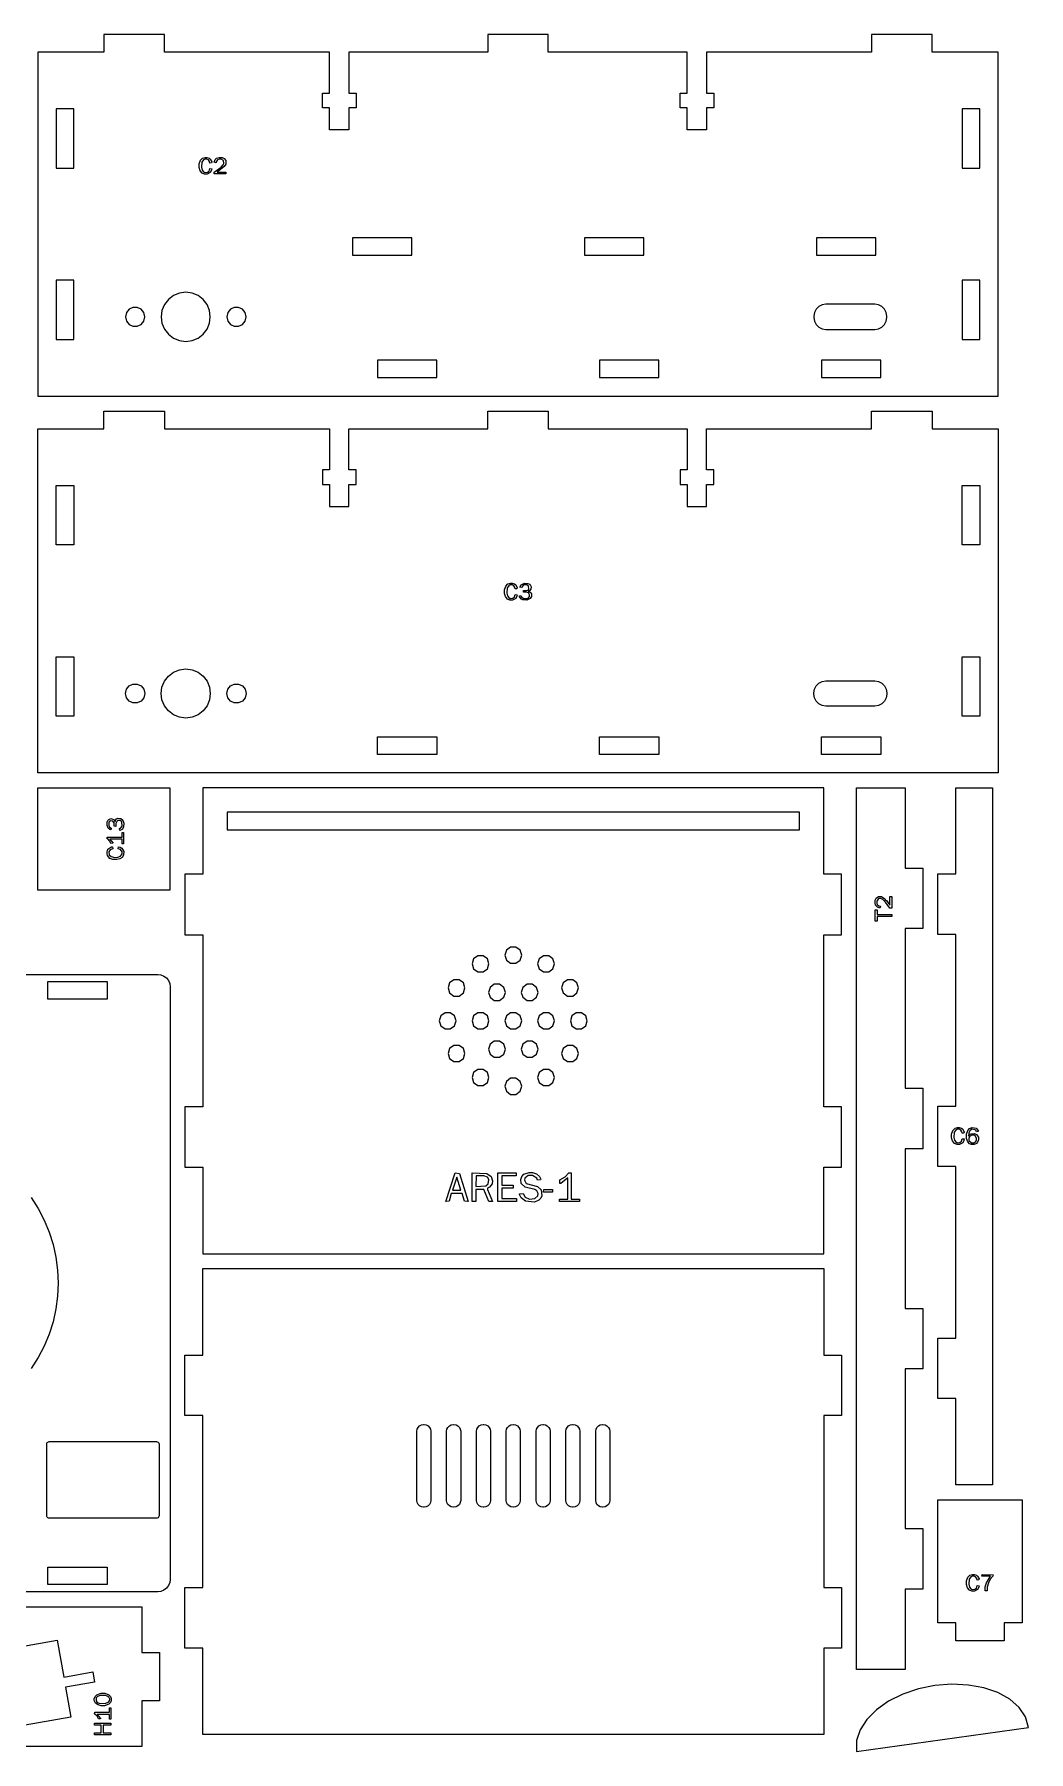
# Model space of a CAD drawing. Header units: millimetres. Extents: x 5 to 394, y 7 to 295.
# Drawn here: x 227.4 to 394.2, y 7 to 295 of the extents above; entities that cross this region are included whole.
import ezdxf

# ---------------------------------------------------------------- set-up
doc = ezdxf.new("R2010")
doc.units = ezdxf.units.MM
for name, color, linetype in [('CUT', 1, 'CONTINUOUS'), ('ENGRAVE', 7, 'CONTINUOUS'), ('SCORE', 5, 'CONTINUOUS')]:
    doc.layers.add(name, color=color, linetype=linetype)

msp = doc.modelspace()

# ---------------------------------------------------------------- linework, layer by layer
at = {"layer": 'CUT'}
for points in [[(228, 234.325), (389.15, 234.325), (389.15, 292), (378.05, 292), (378.05, 295), (367.9, 295), (367.9, 292), (340.2, 292), (340.2, 285.15), (341.4, 285.15), (341.4, 282.7), (340.2, 282.7), (340.2, 279), (336.95, 279), (336.95, 282.7), (335.75, 282.7), (335.75, 285.15), (336.95, 285.15), (336.95, 292), (313.65, 292), (313.65, 295), (303.5, 295), (303.5, 292), (280.2, 292), (280.2, 285.15), (281.4, 285.15), (281.4, 282.7), (280.2, 282.7), (280.2, 279), (276.95, 279), (276.95, 282.7), (275.75, 282.7), (275.75, 285.15), (276.95, 285.15), (276.95, 292), (249.25, 292), (249.25, 295), (239.1, 295), (239.1, 292), (228, 292)], [(231.1, 272.569), (234.05, 272.569), (234.05, 282.519), (231.1, 282.519)], [(383.1, 272.569), (386.05, 272.569), (386.05, 282.519), (383.1, 282.519)], [(280.808, 257.95), (290.758, 257.95), (290.758, 260.9), (280.808, 260.9)], [(319.725, 257.95), (329.675, 257.95), (329.675, 260.9), (319.725, 260.9)], [(358.642, 257.95), (368.592, 257.95), (368.592, 260.9), (358.642, 260.9)], [(231.1, 243.806), (234.05, 243.806), (234.05, 253.756), (231.1, 253.756)], [(383.1, 243.806), (386.05, 243.806), (386.05, 253.756), (383.1, 253.756)], [(256.949, 247.625), (256.809, 248.692), (256.397, 249.687), (255.741, 250.541), (254.887, 251.197), (253.892, 251.609), (252.825, 251.749), (251.758, 251.609), (250.763, 251.197), (249.909, 250.541), (249.253, 249.687), (248.841, 248.692), (248.701, 247.625), (248.841, 246.558), (249.253, 245.563), (249.909, 244.709), (250.763, 244.053), (251.758, 243.641), (252.825, 243.501), (253.892, 243.641), (254.887, 244.053), (255.741, 244.709), (256.397, 245.563), (256.809, 246.558)], [(245.948, 247.625), (245.787, 248.329), (245.337, 248.894), (244.686, 249.207), (243.964, 249.207), (243.313, 248.894), (242.863, 248.329), (242.702, 247.625), (242.863, 246.921), (243.313, 246.356), (243.964, 246.043), (244.686, 246.043), (245.337, 246.356), (245.787, 246.921)], [(262.948, 247.625), (262.787, 248.329), (262.337, 248.894), (261.686, 249.207), (260.964, 249.207), (260.313, 248.894), (259.863, 248.329), (259.702, 247.625), (259.863, 246.921), (260.313, 246.356), (260.964, 246.043), (261.686, 246.043), (262.337, 246.356), (262.787, 246.921)], [(370.45, 247.719), (370.35, 248.35), (370.063, 248.915), (369.615, 249.363), (369.05, 249.65), (368.419, 249.75), (360.231, 249.75), (359.6, 249.65), (359.035, 249.363), (358.587, 248.915), (358.3, 248.35), (358.2, 247.719), (358.2, 247.531), (358.3, 246.9), (358.587, 246.335), (359.035, 245.887), (359.6, 245.6), (360.231, 245.5), (368.419, 245.5), (369.05, 245.6), (369.615, 245.887), (370.063, 246.335), (370.35, 246.9), (370.45, 247.531)], [(284.975, 237.425), (294.925, 237.425), (294.925, 240.375), (284.975, 240.375)], [(322.225, 237.425), (332.175, 237.425), (332.175, 240.375), (322.225, 240.375)], [(359.475, 237.425), (369.425, 237.425), (369.425, 240.375), (359.475, 240.375)], [(389.15, 171.149), (228, 171.149), (228, 228.825), (239.1, 228.825), (239.1, 231.825), (249.25, 231.825), (249.25, 228.825), (276.95, 228.825), (276.95, 221.975), (275.75, 221.975), (275.75, 219.525), (276.95, 219.525), (276.95, 215.825), (280.2, 215.825), (280.2, 219.525), (281.4, 219.525), (281.4, 221.975), (280.2, 221.975), (280.2, 228.825), (303.5, 228.825), (303.5, 231.825), (313.65, 231.825), (313.65, 228.825), (336.95, 228.825), (336.95, 221.975), (335.75, 221.975), (335.75, 219.525), (336.95, 219.525), (336.95, 215.825), (340.2, 215.825), (340.2, 219.525), (341.4, 219.525), (341.4, 221.975), (340.2, 221.975), (340.2, 228.825), (367.9, 228.825), (367.9, 231.825), (378.05, 231.825), (378.05, 228.825), (389.15, 228.825)], [(234.05, 209.393), (231.1, 209.393), (231.1, 219.343), (234.05, 219.343)], [(386.05, 209.393), (383.1, 209.393), (383.1, 219.343), (386.05, 219.343)], [(234.05, 180.631), (231.1, 180.631), (231.1, 190.581), (234.05, 190.581)], [(386.05, 180.631), (383.1, 180.631), (383.1, 190.581), (386.05, 190.581)], [(248.701, 184.45), (248.841, 185.517), (249.253, 186.512), (249.909, 187.366), (250.763, 188.021), (251.758, 188.433), (252.825, 188.574), (253.892, 188.433), (254.887, 188.021), (255.741, 187.366), (256.397, 186.512), (256.809, 185.517), (256.949, 184.45), (256.809, 183.382), (256.397, 182.387), (255.741, 181.533), (254.887, 180.878), (253.892, 180.466), (252.825, 180.325), (251.758, 180.466), (250.763, 180.878), (249.909, 181.533), (249.253, 182.387), (248.841, 183.382)], [(242.702, 184.45), (242.863, 185.154), (243.313, 185.719), (243.964, 186.032), (244.686, 186.032), (245.337, 185.719), (245.787, 185.154), (245.948, 184.45), (245.787, 183.745), (245.337, 183.181), (244.686, 182.867), (243.964, 182.867), (243.313, 183.181), (242.863, 183.745)], [(259.702, 184.45), (259.863, 185.154), (260.313, 185.719), (260.964, 186.032), (261.686, 186.032), (262.337, 185.719), (262.787, 185.154), (262.948, 184.45), (262.787, 183.745), (262.337, 183.181), (261.686, 182.867), (260.964, 182.867), (260.313, 183.181), (259.863, 183.745)], [(358.2, 184.544), (358.3, 185.175), (358.587, 185.739), (359.035, 186.187), (359.6, 186.475), (360.231, 186.575), (368.419, 186.575), (369.05, 186.475), (369.615, 186.187), (370.063, 185.739), (370.35, 185.175), (370.45, 184.544), (370.45, 184.355), (370.35, 183.724), (370.063, 183.16), (369.615, 182.712), (369.05, 182.425), (368.419, 182.325), (360.231, 182.325), (359.6, 182.425), (359.035, 182.712), (358.587, 183.16), (358.3, 183.724), (358.2, 184.355)], [(294.925, 174.249), (284.975, 174.249), (284.975, 177.199), (294.925, 177.199)], [(332.175, 174.249), (322.225, 174.249), (322.225, 177.199), (332.175, 177.199)], [(369.425, 174.249), (359.475, 174.249), (359.475, 177.199), (369.425, 177.199)], [(250.15, 168.649), (250.15, 151.499), (228, 151.499), (228, 168.649)], [(255.7, 90.499), (359.85, 90.499), (359.85, 104.999), (362.85, 104.999), (362.85, 115.149), (359.85, 115.149), (359.85, 143.999), (362.85, 143.999), (362.85, 154.149), (359.85, 154.149), (359.85, 168.649), (255.7, 168.649), (255.7, 154.149), (252.7, 154.149), (252.7, 143.999), (255.7, 143.999), (255.7, 115.149), (252.7, 115.149), (252.7, 104.999), (255.7, 104.999)], [(373.5, 168.649), (373.5, 155.187), (376.5, 155.187), (376.5, 145.037), (373.5, 145.037), (373.5, 118.262), (376.5, 118.262), (376.5, 108.112), (373.5, 108.112), (373.5, 81.337), (376.5, 81.337), (376.5, 71.187), (373.5, 71.187), (373.5, 44.412), (376.5, 44.412), (376.5, 34.262), (373.5, 34.262), (373.5, 20.799), (365.35, 20.799), (365.35, 168.649)], [(388.15, 51.749), (382, 51.749), (382, 66.207), (379, 66.207), (379, 76.357), (382, 76.357), (382, 105.124), (379, 105.124), (379, 115.274), (382, 115.274), (382, 144.041), (379, 144.041), (379, 154.191), (382, 154.191), (382, 168.649), (388.15, 168.649)], [(309.196, 140.574), (308.925, 141.409), (308.214, 141.926), (307.336, 141.926), (306.625, 141.409), (306.354, 140.574), (306.625, 139.739), (307.336, 139.223), (308.214, 139.223), (308.925, 139.739)], [(303.696, 139.1), (303.425, 139.936), (302.714, 140.452), (301.836, 140.452), (301.125, 139.936), (300.854, 139.1), (301.125, 138.265), (301.836, 137.749), (302.714, 137.749), (303.425, 138.265)], [(314.696, 139.1), (314.425, 139.936), (313.714, 140.452), (312.836, 140.452), (312.125, 139.936), (311.854, 139.1), (312.125, 138.265), (312.836, 137.749), (313.714, 137.749), (314.425, 138.265)], [(239.65, 136.15), (239.65, 133.2), (229.7, 133.2), (229.7, 136.15)], [(299.67, 135.074), (299.398, 135.909), (298.688, 136.426), (297.81, 136.426), (297.099, 135.909), (296.828, 135.074), (297.099, 134.239), (297.81, 133.723), (298.688, 133.723), (299.398, 134.239)], [(306.446, 134.337), (306.175, 135.173), (305.464, 135.689), (304.586, 135.689), (303.875, 135.173), (303.604, 134.337), (303.875, 133.502), (304.586, 132.986), (305.464, 132.986), (306.175, 133.502)], [(311.946, 134.337), (311.675, 135.173), (310.964, 135.689), (310.086, 135.689), (309.375, 135.173), (309.104, 134.337), (309.375, 133.502), (310.086, 132.986), (310.964, 132.986), (311.675, 133.502)], [(318.722, 135.074), (318.451, 135.909), (317.74, 136.426), (316.862, 136.426), (316.152, 135.909), (315.88, 135.074), (316.152, 134.239), (316.862, 133.723), (317.74, 133.723), (318.451, 134.239)], [(298.196, 129.574), (297.925, 130.409), (297.214, 130.926), (296.336, 130.926), (295.625, 130.409), (295.354, 129.574), (295.625, 128.739), (296.336, 128.223), (297.214, 128.223), (297.925, 128.739)], [(303.696, 129.574), (303.425, 130.409), (302.714, 130.926), (301.836, 130.926), (301.125, 130.409), (300.854, 129.574), (301.125, 128.739), (301.836, 128.223), (302.714, 128.223), (303.425, 128.739)], [(309.196, 129.574), (308.925, 130.409), (308.214, 130.926), (307.336, 130.926), (306.625, 130.409), (306.354, 129.574), (306.625, 128.739), (307.336, 128.223), (308.214, 128.223), (308.925, 128.739)], [(314.696, 129.574), (314.425, 130.409), (313.714, 130.926), (312.836, 130.926), (312.125, 130.409), (311.854, 129.574), (312.125, 128.739), (312.836, 128.223), (313.714, 128.223), (314.425, 128.739)], [(320.196, 129.574), (319.925, 130.409), (319.214, 130.926), (318.336, 130.926), (317.625, 130.409), (317.354, 129.574), (317.625, 128.739), (318.336, 128.223), (319.214, 128.223), (319.925, 128.739)], [(299.67, 124.074), (299.398, 124.909), (298.688, 125.426), (297.81, 125.426), (297.099, 124.909), (296.828, 124.074), (297.099, 123.239), (297.81, 122.723), (298.688, 122.723), (299.398, 123.239)], [(306.446, 124.811), (306.175, 125.646), (305.464, 126.163), (304.586, 126.163), (303.875, 125.646), (303.604, 124.811), (303.875, 123.976), (304.586, 123.459), (305.464, 123.459), (306.175, 123.976)], [(311.946, 124.811), (311.675, 125.646), (310.964, 126.163), (310.086, 126.163), (309.375, 125.646), (309.104, 124.811), (309.375, 123.976), (310.086, 123.459), (310.964, 123.459), (311.675, 123.976)], [(318.722, 124.074), (318.451, 124.909), (317.74, 125.426), (316.862, 125.426), (316.152, 124.909), (315.88, 124.074), (316.152, 123.239), (316.862, 122.723), (317.74, 122.723), (318.451, 123.239)], [(303.696, 120.048), (303.425, 120.883), (302.714, 121.399), (301.836, 121.399), (301.125, 120.883), (300.854, 120.048), (301.125, 119.213), (301.836, 118.696), (302.714, 118.696), (303.425, 119.213)], [(314.696, 120.048), (314.425, 120.883), (313.714, 121.399), (312.836, 121.399), (312.125, 120.883), (311.854, 120.048), (312.125, 119.213), (312.836, 118.696), (313.714, 118.696), (314.425, 119.213)], [(309.196, 118.574), (308.925, 119.409), (308.214, 119.926), (307.336, 119.926), (306.625, 119.409), (306.354, 118.574), (306.625, 117.739), (307.336, 117.223), (308.214, 117.223), (308.925, 117.739)], [(359.85, 9.849), (255.7, 9.849), (255.7, 24.349), (252.7, 24.349), (252.7, 34.499), (255.7, 34.499), (255.7, 63.349), (252.7, 63.349), (252.7, 73.499), (255.7, 73.499), (255.7, 87.999), (359.85, 87.999), (359.85, 73.499), (362.85, 73.499), (362.85, 63.349), (359.85, 63.349), (359.85, 34.499), (362.85, 34.499), (362.85, 24.349), (359.85, 24.349)], [(291.6, 60.718), (291.656, 61.072), (291.816, 61.385), (292.064, 61.634), (292.378, 61.793), (292.731, 61.849), (292.819, 61.849), (293.172, 61.793), (293.486, 61.634), (293.734, 61.385), (293.894, 61.072), (293.95, 60.718), (293.95, 49.13), (293.894, 48.777), (293.734, 48.463), (293.486, 48.215), (293.172, 48.055), (292.819, 47.999), (292.731, 47.999), (292.378, 48.055), (292.064, 48.215), (291.816, 48.463), (291.656, 48.777), (291.6, 49.13)], [(296.6, 60.718), (296.656, 61.072), (296.816, 61.385), (297.064, 61.634), (297.378, 61.793), (297.731, 61.849), (297.819, 61.849), (298.172, 61.793), (298.486, 61.634), (298.734, 61.385), (298.894, 61.072), (298.95, 60.718), (298.95, 49.13), (298.894, 48.777), (298.734, 48.463), (298.486, 48.215), (298.172, 48.055), (297.819, 47.999), (297.731, 47.999), (297.378, 48.055), (297.064, 48.215), (296.816, 48.463), (296.656, 48.777), (296.6, 49.13)], [(301.6, 60.718), (301.656, 61.072), (301.816, 61.385), (302.064, 61.634), (302.378, 61.793), (302.731, 61.849), (302.819, 61.849), (303.172, 61.793), (303.486, 61.634), (303.734, 61.385), (303.894, 61.072), (303.95, 60.718), (303.95, 49.13), (303.894, 48.777), (303.734, 48.463), (303.486, 48.215), (303.172, 48.055), (302.819, 47.999), (302.731, 47.999), (302.378, 48.055), (302.064, 48.215), (301.816, 48.463), (301.656, 48.777), (301.6, 49.13)], [(306.6, 60.718), (306.656, 61.072), (306.816, 61.385), (307.064, 61.634), (307.378, 61.793), (307.731, 61.849), (307.819, 61.849), (308.172, 61.793), (308.486, 61.634), (308.734, 61.385), (308.894, 61.072), (308.95, 60.718), (308.95, 49.13), (308.894, 48.777), (308.734, 48.463), (308.486, 48.215), (308.172, 48.055), (307.819, 47.999), (307.731, 47.999), (307.378, 48.055), (307.064, 48.215), (306.816, 48.463), (306.656, 48.777), (306.6, 49.13)], [(311.6, 60.718), (311.656, 61.072), (311.816, 61.385), (312.064, 61.634), (312.378, 61.793), (312.731, 61.849), (312.819, 61.849), (313.172, 61.793), (313.486, 61.634), (313.734, 61.385), (313.894, 61.072), (313.95, 60.718), (313.95, 49.13), (313.894, 48.777), (313.734, 48.463), (313.486, 48.215), (313.172, 48.055), (312.819, 47.999), (312.731, 47.999), (312.378, 48.055), (312.064, 48.215), (311.816, 48.463), (311.656, 48.777), (311.6, 49.13)], [(316.6, 60.718), (316.656, 61.072), (316.816, 61.385), (317.064, 61.634), (317.378, 61.793), (317.731, 61.849), (317.819, 61.849), (318.172, 61.793), (318.486, 61.634), (318.734, 61.385), (318.894, 61.072), (318.95, 60.718), (318.95, 49.13), (318.894, 48.777), (318.734, 48.463), (318.486, 48.215), (318.172, 48.055), (317.819, 47.999), (317.731, 47.999), (317.378, 48.055), (317.064, 48.215), (316.816, 48.463), (316.656, 48.777), (316.6, 49.13)], [(321.6, 60.718), (321.656, 61.072), (321.816, 61.385), (322.064, 61.634), (322.378, 61.793), (322.731, 61.849), (322.819, 61.849), (323.172, 61.793), (323.486, 61.634), (323.734, 61.385), (323.894, 61.072), (323.95, 60.718), (323.95, 49.13), (323.894, 48.777), (323.734, 48.463), (323.486, 48.215), (323.172, 48.055), (322.819, 47.999), (322.731, 47.999), (322.378, 48.055), (322.064, 48.215), (321.816, 48.463), (321.656, 48.777), (321.6, 49.13)], [(229.931, 46.15), (229.794, 46.172), (229.676, 46.232), (229.582, 46.326), (229.522, 46.444), (229.5, 46.581), (229.5, 58.569), (229.522, 58.706), (229.582, 58.824), (229.676, 58.918), (229.794, 58.978), (229.931, 59), (247.919, 59), (248.056, 58.978), (248.174, 58.918), (248.268, 58.824), (248.328, 58.706), (248.35, 58.569), (248.35, 46.581), (248.328, 46.444), (248.268, 46.326), (248.174, 46.232), (248.056, 46.172), (247.919, 46.15)], [(393.15, 28.574), (390.15, 28.574), (390.15, 25.574), (382, 25.574), (382, 28.574), (379, 28.574), (379, 49.249), (393.15, 49.249)], [(239.65, 37.95), (239.65, 35), (229.7, 35), (229.7, 37.95)], [(245.45, 31.3), (245.45, 23.65), (248.45, 23.65), (248.45, 15.5), (245.45, 15.5), (245.45, 7.85), (206.8, 7.85), (206.8, 31.3)], [(237.241, 20.371), (237.545, 18.647), (232.67, 17.788), (233.552, 12.787), (214.988, 9.514), (214.106, 14.515), (209.231, 13.655), (208.928, 15.378), (213.802, 16.238), (212.717, 22.393), (231.281, 25.666), (232.366, 19.511)], [(394.242, 11.055), (393.693, 12.848), (392.629, 14.42), (391.073, 15.784), (389.085, 16.89), (386.742, 17.695), (384.133, 18.171), (381.358, 18.299), (378.524, 18.076), (375.738, 17.509), (373.106, 16.621), (370.729, 15.445), (368.699, 14.025), (367.093, 12.414), (365.972, 10.674), (365.384, 8.869), (365.35, 6.994)]]:
    msp.add_lwpolyline(points, close=True, dxfattribs=at)
msp.add_lwpolyline([(164.72, 137.35), (248.13, 137.35), (248.662, 137.28), (249.163, 137.073), (249.593, 136.743), (249.923, 136.313), (250.13, 135.812), (250.2, 135.28), (250.2, 35.87), (250.13, 35.338), (249.923, 34.837), (249.593, 34.407), (249.163, 34.077), (248.662, 33.87), (248.13, 33.8), (164.72, 33.8)], dxfattribs=at)
at = {"layer": 'ENGRAVE'}
for points in [[(256.077, 274.374), (256.369, 274.374), (256.744, 274.249), (256.952, 274.082), (257.202, 273.624), (257.16, 273.457), (256.869, 273.416), (256.827, 273.666), (256.619, 273.957), (256.369, 274.082), (256.035, 274.082), (255.785, 273.957), (255.535, 273.582), (255.452, 272.707), (255.577, 272.249), (255.785, 271.957), (256.035, 271.832), (256.494, 271.874), (256.744, 272.082), (256.869, 272.499), (257.202, 272.457), (257.16, 272.207), (256.952, 271.832), (256.41, 271.541), (255.994, 271.541), (255.577, 271.707), (255.244, 272.124), (255.077, 272.666), (255.077, 273.291), (255.285, 273.874), (255.66, 274.249)], [(258.452, 274.374), (258.952, 274.332), (259.285, 274.166), (259.535, 273.832), (259.577, 273.457), (259.535, 273.249), (259.285, 272.832), (258.119, 271.874), (259.577, 271.874), (259.577, 271.582), (257.619, 271.582), (257.619, 271.874), (258.785, 272.749), (259.119, 273.124), (259.202, 273.332), (259.16, 273.832), (258.785, 274.082), (258.41, 274.082), (258.16, 273.957), (257.952, 273.624), (257.952, 273.457), (257.619, 273.541), (257.785, 273.999), (257.994, 274.207)], [(307.304, 202.945), (307.596, 202.945), (307.971, 202.82), (308.179, 202.654), (308.429, 202.195), (308.387, 202.029), (308.096, 201.987), (308.054, 202.237), (307.846, 202.529), (307.596, 202.654), (307.262, 202.654), (307.012, 202.529), (306.762, 202.154), (306.679, 201.279), (306.804, 200.82), (307.012, 200.529), (307.262, 200.404), (307.721, 200.445), (307.971, 200.654), (308.096, 201.07), (308.429, 201.029), (308.387, 200.779), (308.179, 200.404), (307.637, 200.112), (307.221, 200.112), (306.804, 200.279), (306.471, 200.695), (306.304, 201.237), (306.304, 201.862), (306.512, 202.445), (306.887, 202.82)], [(309.637, 202.945), (310.221, 202.904), (310.471, 202.779), (310.679, 202.57), (310.762, 202.362), (310.721, 201.945), (310.512, 201.695), (310.262, 201.57), (310.512, 201.529), (310.762, 201.32), (310.846, 201.154), (310.846, 200.695), (310.637, 200.362), (310.054, 200.112), (309.387, 200.154), (309.137, 200.279), (308.804, 200.654), (308.846, 200.82), (309.096, 200.862), (309.179, 200.654), (309.512, 200.404), (310.096, 200.404), (310.304, 200.487), (310.471, 200.695), (310.512, 201.029), (310.304, 201.32), (309.929, 201.445), (309.471, 201.445), (309.471, 201.737), (310.096, 201.737), (310.304, 201.862), (310.387, 202.029), (310.346, 202.445), (310.054, 202.654), (309.596, 202.654), (309.429, 202.57), (309.179, 202.237), (308.887, 202.279), (309.096, 202.695)], [(259.775, 161.574), (355.775, 161.574), (355.775, 164.574), (259.775, 164.574)], [(239.617, 162.345), (239.658, 162.928), (239.783, 163.178), (239.95, 163.345), (240.283, 163.47), (240.742, 163.345), (240.992, 162.928), (240.992, 163.095), (241.2, 163.428), (241.45, 163.553), (241.95, 163.512), (242.283, 163.22), (242.45, 162.72), (242.408, 162.095), (242.2, 161.72), (241.825, 161.47), (241.742, 161.512), (241.7, 161.803), (241.908, 161.887), (242.158, 162.22), (242.117, 162.928), (241.825, 163.178), (241.45, 163.178), (241.242, 163.012), (241.117, 162.637), (241.117, 162.137), (240.825, 162.178), (240.825, 162.762), (240.617, 163.053), (240.2, 163.095), (239.992, 162.928), (239.908, 162.762), (239.908, 162.303), (240.033, 162.053), (240.325, 161.887), (240.283, 161.595), (240.075, 161.637), (239.825, 161.845)], [(239.617, 157.595), (239.617, 157.928), (239.783, 158.345), (240.075, 158.595), (240.367, 158.72), (240.533, 158.72), (240.575, 158.428), (240.158, 158.262), (239.908, 157.887), (239.992, 157.387), (240.325, 157.095), (240.95, 156.97), (241.45, 157.012), (241.867, 157.178), (242.075, 157.387), (242.158, 157.553), (242.158, 157.928), (241.867, 158.303), (241.492, 158.428), (241.533, 158.72), (241.825, 158.678), (242.117, 158.512), (242.45, 157.97), (242.408, 157.345), (242.158, 156.97), (241.742, 156.72), (241.242, 156.595), (240.575, 156.637), (240.117, 156.803), (239.7, 157.262)], [(239.658, 160.095), (239.658, 160.387), (242.158, 160.387), (242.158, 161.137), (242.408, 161.137), (242.408, 159.22), (242.158, 159.22), (242.158, 160.053), (240.117, 160.053), (240.658, 159.345), (240.283, 159.303), (240.117, 159.678), (239.742, 160.095)], [(368.467, 149.308), (368.508, 149.808), (368.675, 150.142), (369.05, 150.392), (369.55, 150.392), (370.133, 150.017), (370.133, 149.933), (370.383, 149.725), (370.967, 148.933), (370.967, 150.392), (371.258, 150.433), (371.258, 148.475), (370.967, 148.475), (370.217, 149.475), (369.758, 149.933), (369.467, 150.058), (369.133, 150.058), (368.967, 149.975), (368.758, 149.642), (368.758, 149.225), (368.842, 149.058), (369.092, 148.85), (369.383, 148.767), (369.3, 148.475), (368.883, 148.6), (368.55, 148.975)], [(368.508, 146.267), (368.508, 148.183), (368.8, 148.183), (368.842, 147.392), (371.258, 147.392), (371.258, 147.058), (368.8, 147.058), (368.8, 146.267)], [(382.304, 111.657), (382.596, 111.657), (382.971, 111.532), (383.179, 111.366), (383.429, 110.907), (383.387, 110.741), (383.096, 110.699), (383.054, 110.949), (382.846, 111.241), (382.596, 111.366), (382.262, 111.366), (382.012, 111.241), (381.762, 110.866), (381.679, 109.991), (381.804, 109.532), (382.012, 109.241), (382.262, 109.116), (382.721, 109.157), (382.971, 109.366), (383.096, 109.782), (383.429, 109.741), (383.387, 109.491), (383.179, 109.116), (382.637, 108.824), (382.221, 108.824), (381.804, 108.991), (381.471, 109.407), (381.304, 109.949), (381.304, 110.574), (381.512, 111.157), (381.887, 111.532)], [(384.762, 111.657), (385.429, 111.532), (385.804, 111.074), (385.471, 110.949), (385.429, 111.116), (385.262, 111.282), (384.721, 111.366), (384.346, 111.116), (384.179, 110.782), (384.137, 110.199), (384.429, 110.532), (384.596, 110.616), (385.137, 110.657), (385.512, 110.491), (385.804, 110.074), (385.846, 109.616), (385.679, 109.199), (385.471, 108.991), (385.096, 108.824), (384.637, 108.824), (384.304, 108.949), (384.012, 109.241), (383.804, 109.824), (383.804, 110.574), (384.012, 111.157), (384.304, 111.491)], [(384.721, 110.366), (384.471, 110.282), (384.304, 110.116), (384.179, 109.824), (384.221, 109.491), (384.637, 109.116), (385.054, 109.116), (385.387, 109.324), (385.512, 109.616), (385.512, 109.907), (385.262, 110.282), (385.096, 110.366)], [(298.041, 104.053), (298.77, 103.98), (300.228, 99.241), (299.572, 99.314), (299.207, 100.626), (297.384, 100.626), (297.02, 99.314), (296.436, 99.241)], [(300.884, 104.053), (303.364, 103.98), (304.093, 103.47), (304.311, 102.741), (304.239, 102.23), (303.801, 101.647), (303.436, 101.501), (303.436, 101.282), (304.311, 99.241), (303.655, 99.241), (302.853, 101.282), (301.468, 101.282), (301.468, 99.241), (300.884, 99.241)], [(305.186, 104.053), (308.249, 104.053), (308.249, 103.543), (305.843, 103.543), (305.843, 102.012), (307.739, 102.012), (307.739, 101.501), (305.843, 101.501), (305.843, 99.751), (308.322, 99.751), (308.322, 99.241), (305.186, 99.241)], [(310.436, 104.126), (311.02, 104.126), (311.676, 103.907), (312.186, 103.47), (312.405, 103.032), (312.332, 102.887), (311.822, 102.814), (311.749, 103.178), (311.02, 103.616), (310.291, 103.616), (309.707, 103.178), (309.634, 102.814), (309.926, 102.303), (311.822, 101.793), (312.478, 101.21), (312.551, 100.189), (312.405, 99.824), (312.041, 99.46), (311.311, 99.168), (309.853, 99.314), (309.124, 99.897), (308.832, 100.407), (308.832, 100.553), (309.416, 100.626), (309.78, 99.97), (310.509, 99.678), (311.384, 99.751), (311.895, 100.189), (311.968, 100.626), (311.749, 101.064), (311.384, 101.282), (309.78, 101.647), (309.124, 102.303), (309.051, 102.96), (309.197, 103.47), (309.561, 103.835)], [(317.072, 104.053), (317.509, 104.053), (317.509, 99.678), (318.895, 99.678), (318.895, 99.241), (315.541, 99.241), (315.541, 99.678), (316.926, 99.678), (316.926, 103.251), (315.759, 102.303), (315.614, 102.303), (315.614, 102.887), (316.489, 103.397)], [(298.332, 103.324), (297.603, 101.137), (298.989, 101.137)], [(301.541, 103.543), (301.468, 101.793), (303.145, 101.866), (303.582, 102.23), (303.655, 102.96), (303.436, 103.324), (302.853, 103.543)], [(312.916, 101.282), (314.374, 101.282), (314.374, 100.845), (312.843, 100.845)], [(384.804, 36.731), (385.096, 36.731), (385.471, 36.606), (385.679, 36.439), (385.929, 35.981), (385.887, 35.814), (385.596, 35.773), (385.554, 36.023), (385.346, 36.314), (385.096, 36.439), (384.762, 36.439), (384.512, 36.314), (384.262, 35.939), (384.179, 35.064), (384.304, 34.606), (384.512, 34.314), (384.762, 34.189), (385.221, 34.231), (385.471, 34.439), (385.596, 34.856), (385.929, 34.814), (385.887, 34.564), (385.679, 34.189), (385.137, 33.898), (384.721, 33.898), (384.304, 34.064), (383.971, 34.481), (383.804, 35.023), (383.804, 35.648), (384.012, 36.231), (384.387, 36.606)], [(386.429, 36.689), (388.262, 36.648), (388.221, 36.398), (387.804, 35.898), (387.512, 35.314), (387.304, 34.564), (387.262, 33.939), (386.929, 33.939), (386.971, 34.648), (387.179, 35.314), (387.846, 36.398), (386.387, 36.398)], [(237.485, 15.575), (237.485, 15.866), (237.61, 16.241), (237.902, 16.533), (238.61, 16.783), (239.235, 16.783), (239.902, 16.533), (240.193, 16.241), (240.318, 15.908), (240.318, 15.575), (240.193, 15.241), (239.902, 14.95), (239.193, 14.7), (238.61, 14.7), (238.11, 14.825), (237.693, 15.116)], [(237.777, 15.533), (237.985, 15.241), (238.277, 15.116), (239.318, 15.075), (239.902, 15.325), (240.027, 15.491), (240.068, 15.783), (239.943, 16.116), (239.652, 16.325), (239.36, 16.408), (238.485, 16.408), (238.027, 16.241), (237.818, 16.033)], [(237.527, 13.325), (237.568, 13.616), (240.027, 13.616), (240.027, 14.366), (240.277, 14.366), (240.277, 12.45), (240.027, 12.45), (240.027, 13.241), (237.985, 13.241), (238.527, 12.575), (238.527, 12.491), (238.193, 12.491), (237.943, 12.95)], [(237.527, 9.825), (237.527, 10.158), (238.652, 10.158), (238.652, 11.45), (237.527, 11.45), (237.527, 11.783), (240.277, 11.783), (240.277, 11.45), (238.985, 11.45), (238.985, 10.158), (240.277, 10.158), (240.277, 9.825)]]:
    msp.add_lwpolyline(points, close=True, dxfattribs=at)
at = {"layer": 'SCORE'}
msp.add_lwpolyline([(226.904, 99.914), (228.076, 98.075), (229.083, 96.14), (229.917, 94.126), (230.573, 92.045), (231.045, 89.916), (231.33, 87.754), (231.425, 85.575), (231.33, 83.396), (231.045, 81.234), (230.573, 79.105), (229.917, 77.024), (229.083, 75.01), (228.076, 73.075), (226.904, 71.236)], dxfattribs=at)

doc.saveas('drawing.dxf')
